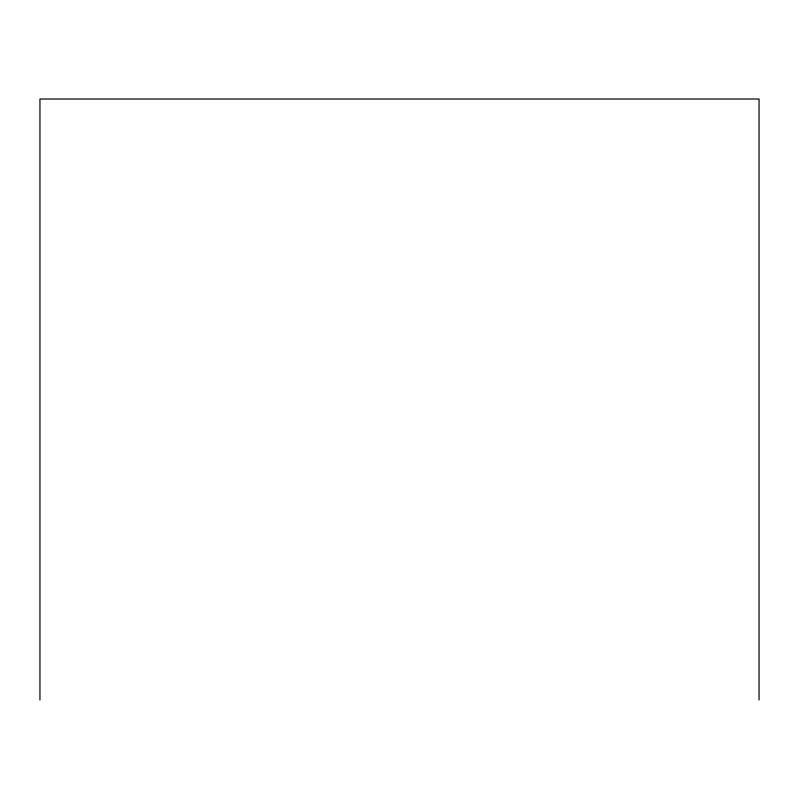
<?xml version="1.0" encoding="UTF-8"?>
<svg xmlns="http://www.w3.org/2000/svg" width="799" height="799" viewBox="0 0 799 799"><rect width="100%" height="100%" fill="white"/><g stroke="black" fill="none" stroke-linecap="round" stroke-linejoin="round"><path stroke-width="1.2" d="M759.05 699.984L759.05 99.016L39.95 99.016L39.95 699.984"/></g></svg>
